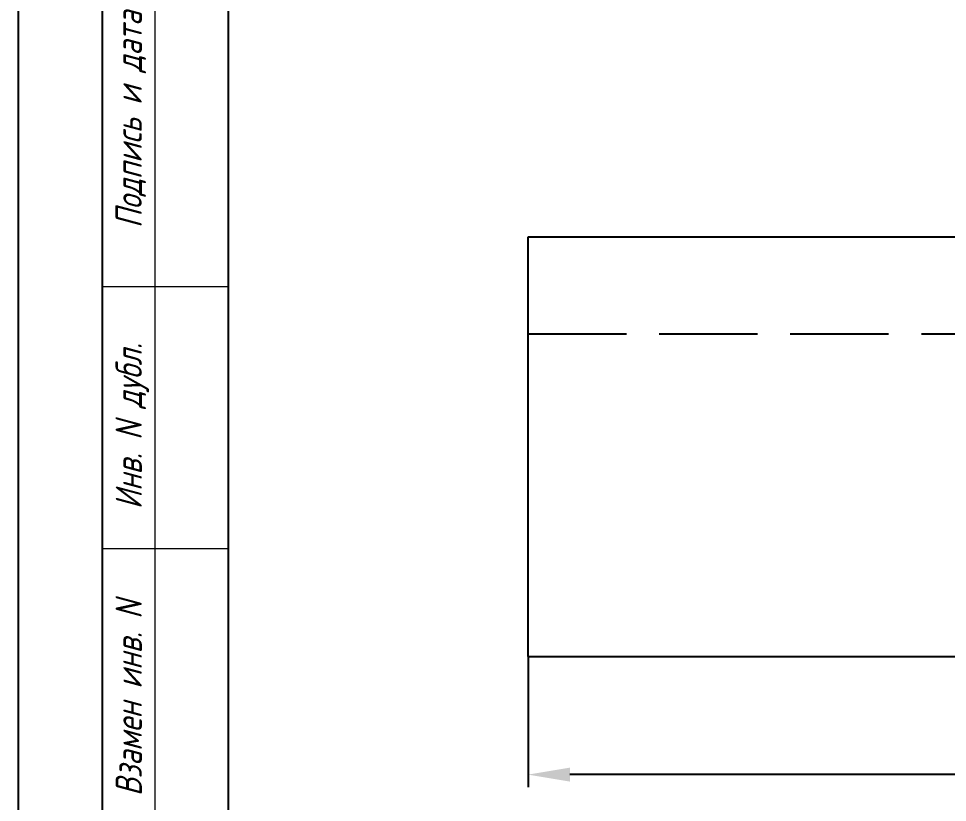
# Model space of a CAD drawing. Header units: millimetres. Extents: x -37166 to -34073, y -441 to 2979.
# Drawn here: x -35267 to -35178.4, y 666.2 to 740.9 of the extents above; entities that cross this region are included whole.
import ezdxf
from ezdxf.enums import TextEntityAlignment as Align

# ---------------------------------------------------------------- set-up
doc = ezdxf.new("R2010")
doc.units = ezdxf.units.MM
doc.header["$PDSIZE"] = -1
doc.linetypes.add('Short_dashed', pattern=[5, 3.75, -1.25])
doc.linetypes.add('SLD-Сплошная', pattern=[0])
for name, color, linetype in [('Frame', 6, 'Continuous'), ('ОСНОВНАЯ_НАДПИСЬ', 7, 'SLD-Сплошная'), ('ЧЕРТЕЖ', 7, 'Continuous')]:
    doc.layers.add(name, color=color, linetype=linetype)
doc.styles.add('SLDTEXTSTYLE0', font='ГОСТ тип А наклонный.ttf')
doc.styles.get("Standard").update_dxf_attribs({"font": 'ГОСТ тип А наклонный.ttf'})
doc.styles.add('ГОСТ', font='ГОСТ тип А.ttf', dxfattribs={"oblique": 15})
doc.dimstyles.new('dim1', dxfattribs={"dimtxt": 3.5, "dimasz": 4, "dimexe": 1.2, "dimexo": 0, "dimgap": 0.8, "dimtad": 1, "dimdec": 0, "dimdsep": 46, "dimtxsty": 'Standard', "dimcen": 5, "dimadec": 0, "dimazin": 0, "dimtfac": 1, "dimtdec": 0, "dimtmove": 0, "dimatfit": 3, "dimfxl": 0, "dimtolj": 1, "dimtzin": 0, "dimarcsym": 0})

# ---------------------------------------------------------------- blocks, each defined once
blk = doc.blocks.new('stamp-side-22600')
at = {"layer": 'Frame'}
blk.add_line((-12, 0), (-12, 145), dxfattribs=at)
at = {"layer": 'Frame', "color": 7, "lineweight": 13}
blk.add_line((-7, 145), (-7, 0), dxfattribs=at)
at = {"layer": 'Frame', "lineweight": 13}
for p, q in [((-12, 110), (0, 110)), ((0, 85), (-12, 85))]:
    blk.add_line(p, q, dxfattribs=at)
at = {"color": 7, "lineweight": 13, "style": 'ГОСТ', "oblique": 15}
for s, p in [('Подпись и дата', (-8.25, 115.546)), ('Инв. N дубл.', (-8.25, 88.759)), ('Взамен инв. N', (-8.25, 61.422))]:
    blk.add_text(s, height=2.5, rotation=90, dxfattribs=at).set_placement(p)
blk = doc.blocks.new('stamp-side-w22600')
blk.add_blockref('stamp-side-22600', (0, 0))
blk = doc.blocks.new('A4-vert-gost-02-Neptun')
at = {"layer": 'Frame', "color": 7}
blk.add_lwpolyline([(-0.001, 0), (-0.001, 297), (209.999, 297), (209.999, 0)], close=True, dxfattribs=at)
at = {"layer": 'Frame'}
blk.add_lwpolyline([(19.999, 5), (19.999, 292), (204.999, 292), (204.999, 5)], close=True, dxfattribs=at)
blk.add_blockref('stamp-side-w22600', (19.999, 5))
at = {"layer": 'ОСНОВНАЯ_НАДПИСЬ', "lineweight": 13, "style": 'SLDTEXTSTYLE0', "oblique": 7.5}
blk.add_attdef('PAGE', text='', height=3.5, dxfattribs=at).set_placement((199.52, 7.972), align=Align.CENTER)
at = {"layer": 'ЧЕРТЕЖ', "style": 'ГОСТ', "oblique": 15}
blk.add_attdef('НОМЕР ЧЕРТЕЖА', text='', height=5, rotation=180, dxfattribs=at).set_placement((58.022, 285.179), align=Align.MIDDLE_CENTER)
blk.add_attdef('Номер чертежа', text='', height=7.001, dxfattribs=at).set_placement((141.148, 13.277), align=Align.MIDDLE_CENTER)
blk = doc.blocks.new('*D6688')
at = {"color": 0, "lineweight": -2}
for p, q in [((-35120.095, 685.073), (-35120.095, 667.621)), ((-35218.427, 680.073), (-35218.427, 667.621)), ((-35124.095, 668.821), (-35214.427, 668.821))]:
    blk.add_line(p, q, dxfattribs=at)
at = {"color": 0}
for points in [[(-35214.427, 669.487), (-35214.427, 668.154), (-35218.427, 668.821)], [(-35124.095, 668.154), (-35124.095, 669.487), (-35120.095, 668.821)]]:
    blk.add_solid(points, dxfattribs=at)
at = {"layer": 'Defpoints', "color": 0}
for p in [(-35120.095, 685.073), (-35218.427, 680.073), (-35218.427, 668.821)]:
    blk.add_point(p, dxfattribs=at)
at = {"color": 0, "insert": (-35169.261, 671.597), "char_height": 3.5, "attachment_point": 5}
blk.add_mtext('\\A1;450*', dxfattribs=at)

msp = doc.modelspace()

# ---------------------------------------------------------------- linework, layer by layer
at = {"color": 1}
for p, q in [((-35218.427, 720.073), (-35120.095, 720.073)), ((-35218.427, 680.073), (-35218.427, 720.073)), ((-35218.427, 680.073), (-35125.095, 680.073))]:
    msp.add_line(p, q, dxfattribs=at)
at = {"color": 1, "linetype": 'Short_dashed', "ltscale": 2.5}
msp.add_line((-35218.427, 710.823), (-35120.095, 710.823), dxfattribs=at)

# ---------------------------------------------------------------- block references
at = {"color": 2, "lineweight": 100, "ltscale": 0.4}
msp.add_blockref('A4-vert-gost-02-Neptun', (-35266.989, 600.351), dxfattribs=at)

# ---------------------------------------------------------------- dimensions: what is measured, and where the dimension line sits
dim = msp.add_linear_dim(base=(-35218.427, 668.821), p1=(-35120.095, 685.073), p2=(-35218.427, 680.073), angle=180, text='450*', dimstyle='dim1', override={"dimscale": 1, "dimlfac": 2, "dimtxsty": 'Standard', "dimsah": 1, "dimtolj": 1})
dim.commit()
dim.dimension.update_dxf_attribs({"geometry": '*D6688', "text_midpoint": (-35169.261, 668.821), "dimtype": 160})

doc.saveas('drawing.dxf')
